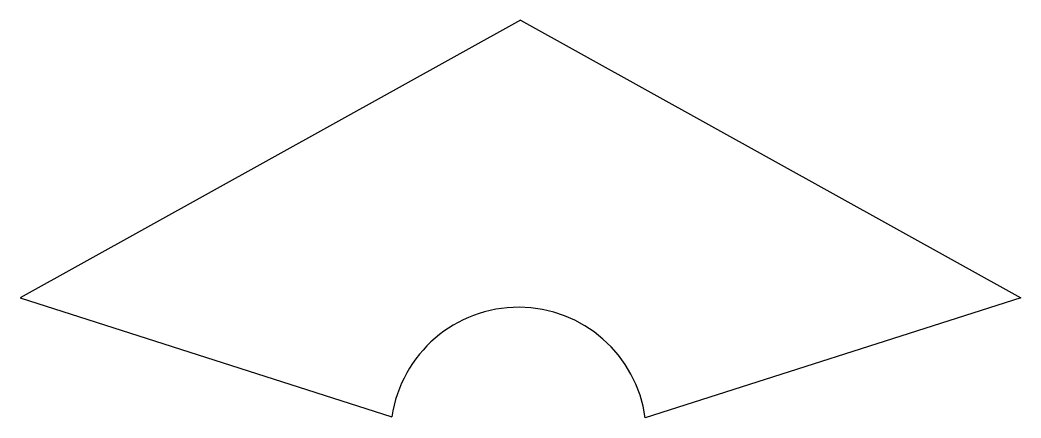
# Model space of a CAD drawing. Extents: x -40 to 40, y 31.4 to 63.2.
import ezdxf

# ---------------------------------------------------------------- set-up
doc = ezdxf.new("R2010")
doc.units = 0
doc.layers.add('VISIBLE', color=7, linetype='CONTINUOUS')

msp = doc.modelspace()

# ---------------------------------------------------------------- linework, layer by layer
at = {"layer": 'VISIBLE'}
for p, q in [((0, 63.248), (-40, 41.037)), ((0, 63.248), (40, 41.037)), ((-40, 41.037), (-10.278, 31.534)), ((40, 41.037), (9.976, 31.438))]:
    msp.add_line(p, q, dxfattribs=at)
msp.add_arc((-0.158, 30.064), 10.226, 7.72018, 171.73338, dxfattribs=at)

doc.saveas('drawing.dxf')
